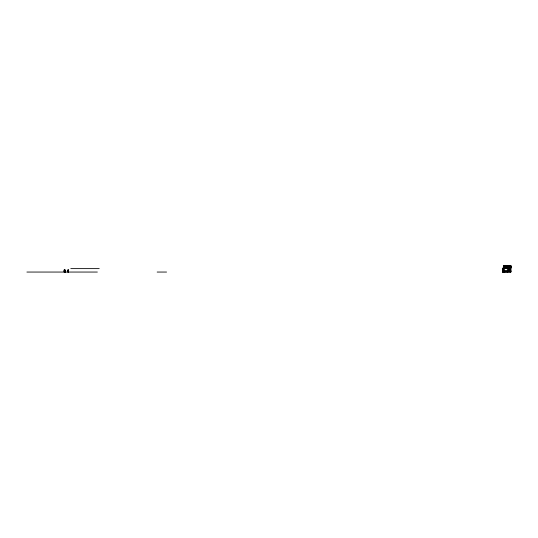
<?xml version="1.0" encoding="UTF-8"?>
<svg xmlns="http://www.w3.org/2000/svg" width="538" height="538" viewBox="0 0 538 538"><rect width="100%" height="100%" fill="white"/><g stroke="black" fill="none" stroke-linecap="round" stroke-linejoin="round"><path stroke-width="0.81" d="M502.768 271.905L502.768 271.219L510.804 271.219L510.804 271.905L502.768 272.053L510.804 272.053M502.768 268.287L510.804 267.978M502.909 271.905L502.909 271.219L502.909 272.053M507.368 268.065L507.381 268.442L502.916 268.442M503.01 271.219L503.353 271.905M503.05 268.354L510.663 268.065L502.916 268.563L502.902 268.193L502.916 271.266M507.374 268.563L507.374 268.166L507.374 271.219M507.374 268.442L502.916 268.341M502.916 268.563L510.656 268.442M510.219 271.905L510.562 271.024M503.111 268.563L502.916 268.96L502.768 268.193L502.768 272.053M64.782 270.991L64.284 271.233M503.501 266.075L511.1 266.054M503.501 266.189L511.1 266.155M503.501 266.344L511.1 266.283M503.501 266.418L511.1 266.451M503.501 266.471L511.1 266.545M503.501 266.606L511.1 266.68M503.501 266.714L511.1 266.7M503.501 266.814L511.1 266.868M503.501 266.976L511.1 266.942M503.501 267.097L511.1 267.13M511.1 267.204L503.501 267.231L511.1 267.339M503.501 267.393L511.1 267.473L503.501 267.494M503.501 267.601L511.1 267.662M511.1 267.756L503.501 267.789L503.501 265.96L511.1 265.96L511.1 267.789M503.945 267.85L503.945 266.021M504.926 267.857L504.926 266.028M505.962 267.857L505.908 266.028M508.861 267.857L508.908 266.028M509.842 267.857L509.889 266.028M510.649 267.843L510.602 266.028M503.797 268.193L503.057 268.516M510.797 268.563L502.768 268.563L502.916 271.024M70.794 268.617L99.227 268.617M510.696 268.684L508.363 268.623L508.363 271.038M502.768 269.007L503.555 269.007M508.363 268.98L510.394 268.98M510.434 269.054L510.804 269.101M508.363 269.511L510.71 269.551L508.363 269.612M64.163 270.083L64.849 270.083L64.849 272.053M65.064 270.083L65.159 272.053M67.835 270.089L68.541 270.089L68.528 272.053M68.366 270.197L67.922 270.197L67.922 271.946L68.366 271.946M510.71 270.345L509.298 270.345L509.298 268.684M508.363 270.432L510.797 270.466M64.284 270.54L64.728 270.54M67.929 270.553L68.36 270.553M508.363 270.513L509.607 270.513M510.804 270.533L510.434 270.574L510.394 268.644M510.219 270.675L510.656 270.688M508.383 270.749L508.995 270.728M64.284 270.89L64.728 270.896M67.929 270.903L68.36 270.903M502.768 271.024L510.804 271.024M502.916 271.071L510.804 271.219M67.929 271.253L68.427 271.192M64.284 271.582L64.728 271.596M67.929 271.589L68.36 271.589M26.9 272.053L97.344 272.053M157.163 272.053L166.565 272.053M503.783 268.287L503.797 266.014M510.609 266.108L510.656 267.581M510.804 266.014L510.804 272.053M510.649 266.028L510.676 272.053M510.387 268.644L510.374 269.511M510.219 270.439L510.219 270.991M509.755 268.644L509.802 270.345M509.6 270.419L509.614 270.991L509.526 270.345M509.251 268.98L509.251 269.511M509.062 268.644L509.042 269.646M509.015 270.493L508.995 270.991M508.383 268.644L508.417 271.078M507.374 272.053L507.341 271.024M506.944 266.028L506.944 267.857L506.897 266.028M504.025 268.442L504.039 272.053M503.945 268.442L503.945 272.053M503.077 269.161L503.077 270.91M68.588 272.053L68.588 270.029L67.801 270.029L67.862 272.053M68.434 270.089L68.434 272.053M65.212 272.053L65.212 270.036L65.064 272.053M64.896 272.053L64.896 270.036L64.109 270.036L64.163 272.053M510.656 271.219L510.656 271.905L510.663 271.219M507.926 267.857L507.879 266.028L507.926 267.857M510.36 268.805L509.775 268.805L510.36 268.825M64.735 270.19L64.271 270.19L64.271 271.939L64.735 271.939L64.735 270.19"/></g></svg>
